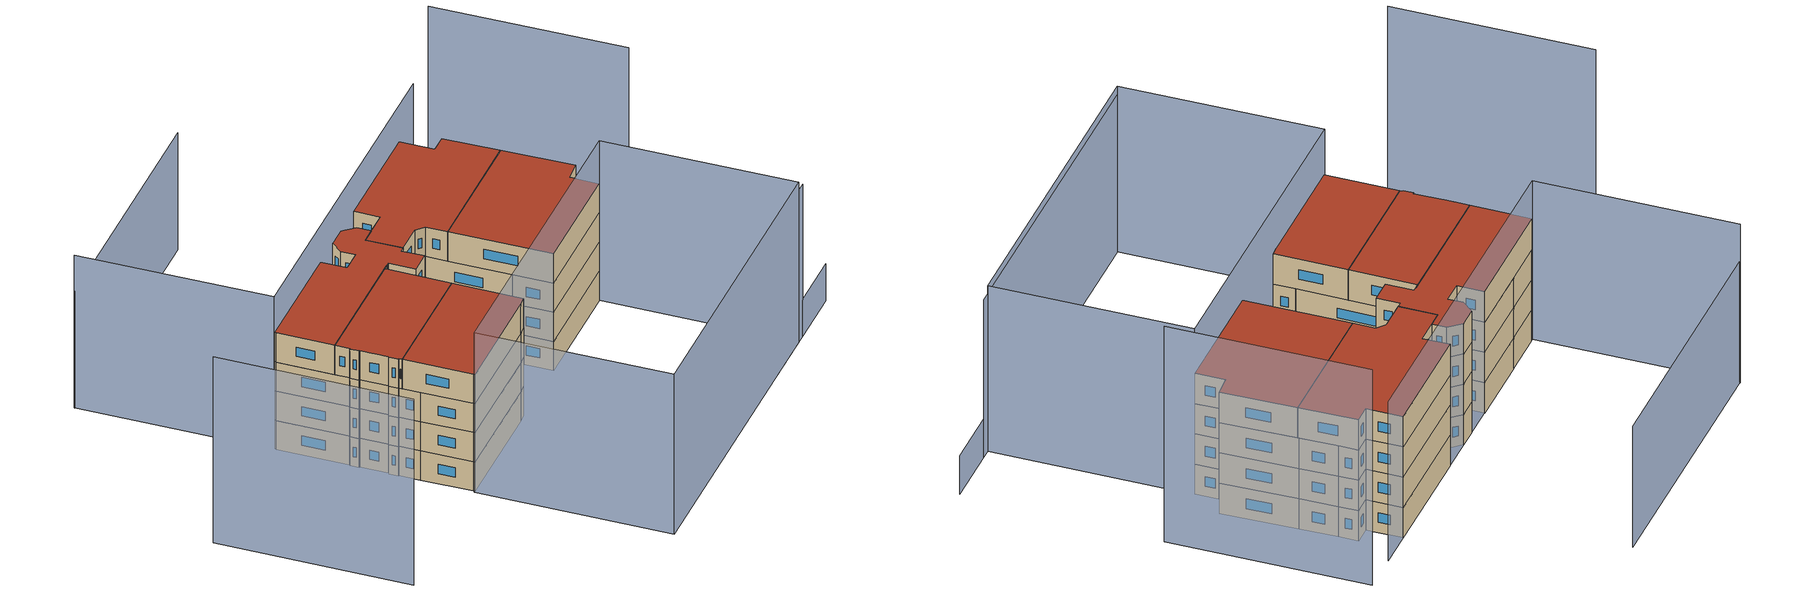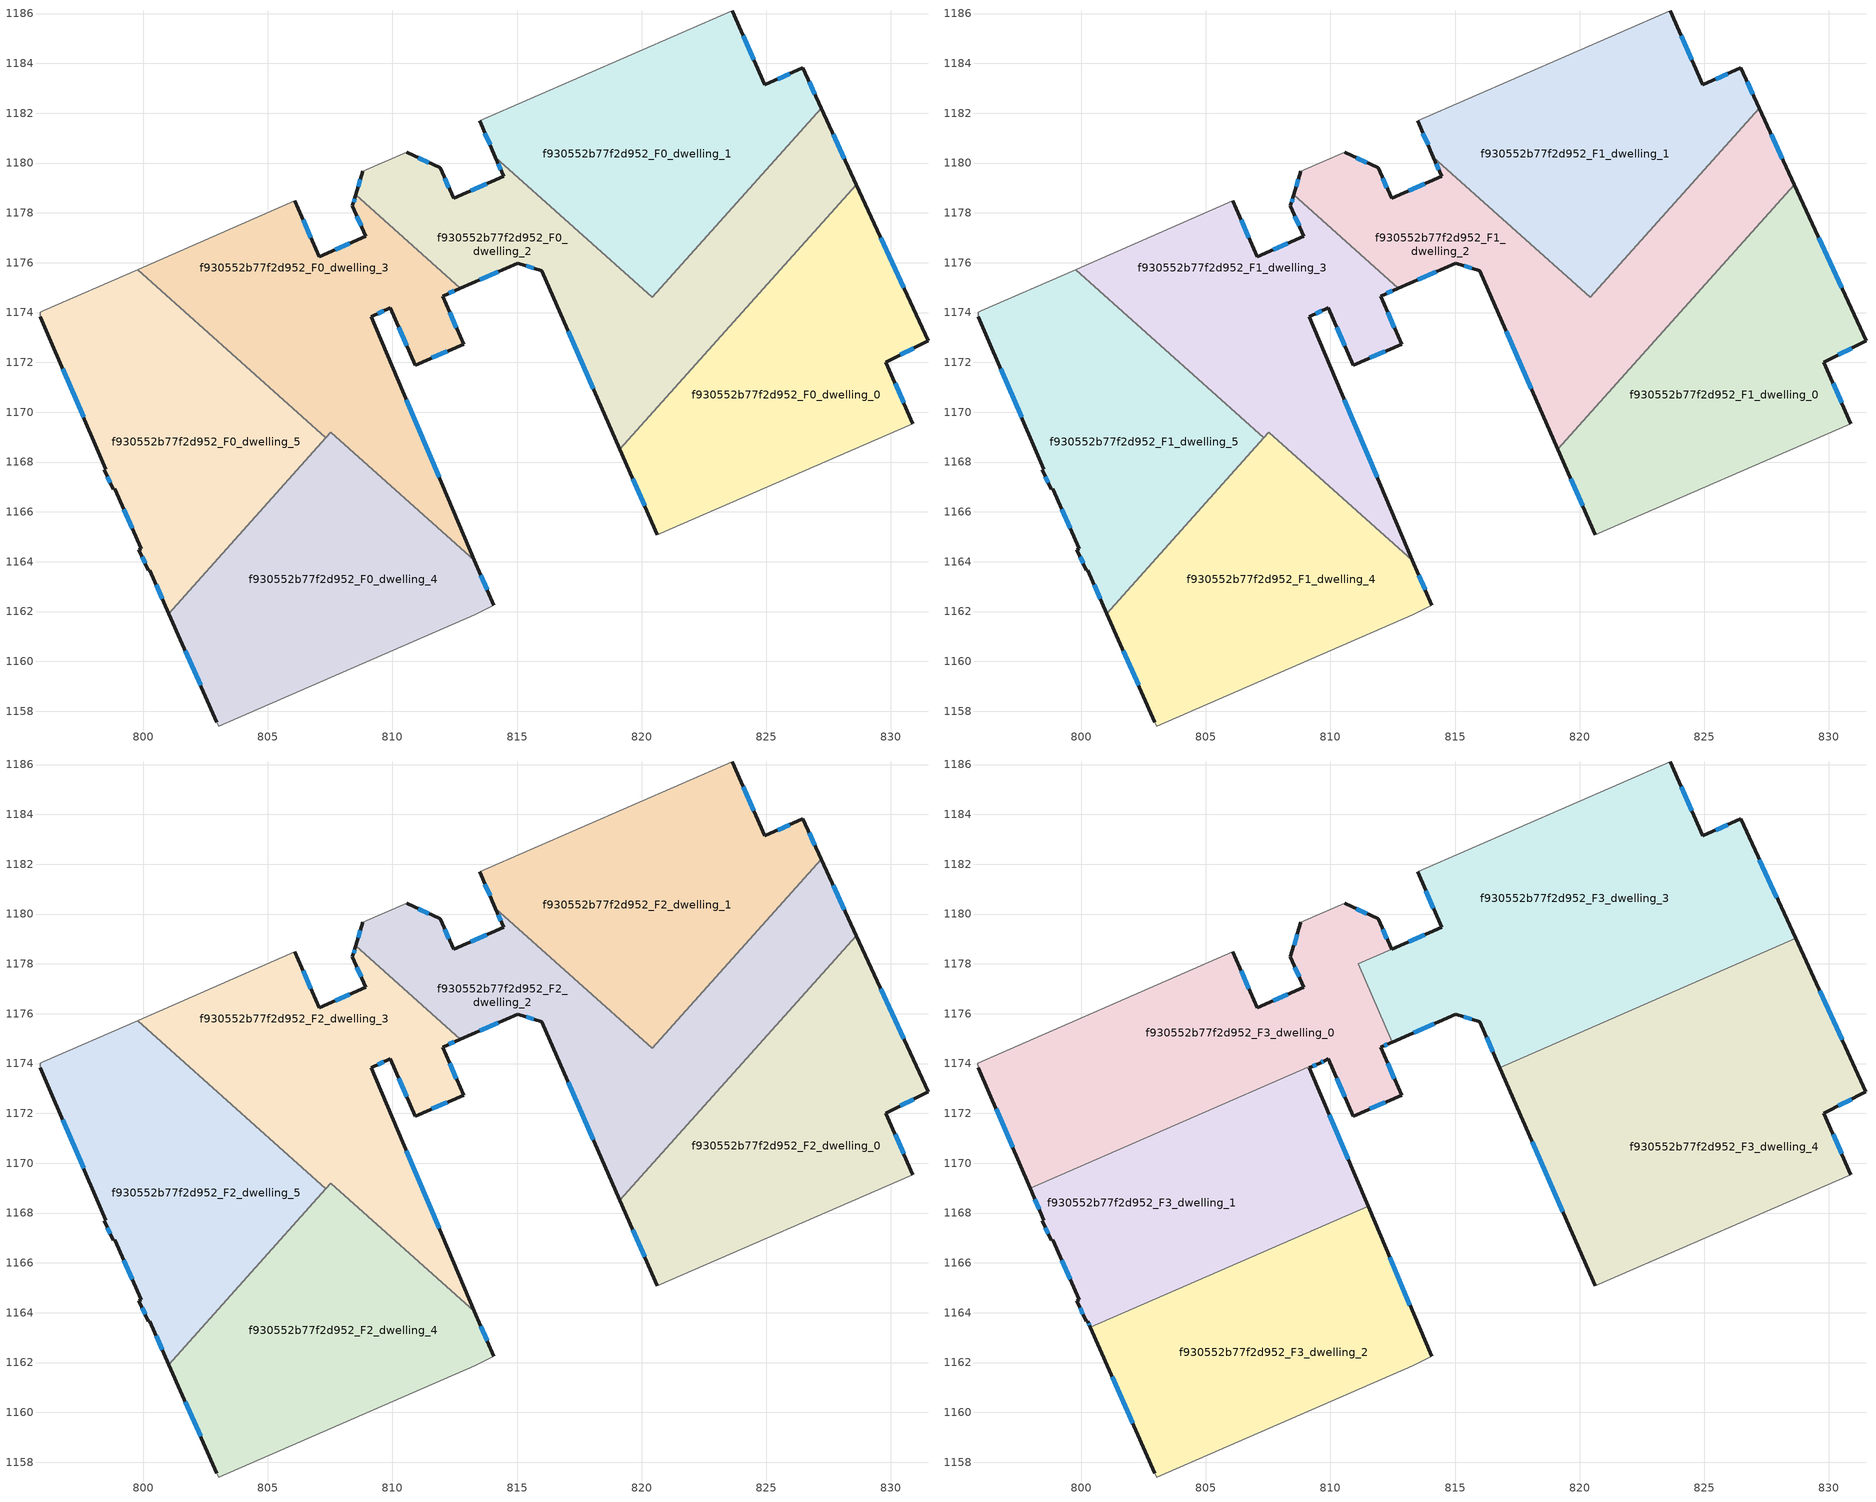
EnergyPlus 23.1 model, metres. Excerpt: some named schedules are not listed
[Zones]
f930552b77f2d952_F0_dwelling_0
 floor ground (EU_floor_Construction): 828.62,1179.14 831.49,1172.87 829.81,1172 830.89,1169.54 820.63,1165.07 819.13,1168.5 z0
 wall outside (EU_wall_Construction): 830.89,1169.54 829.81,1172 831.49,1172.87 828.62,1179.14 / 819.13,1168.5 820.63,1165.07 z0:3
 wall adiabatic (EU_wall_Construction): 820.63,1165.07 830.89,1169.54 z0:3
 wall to f930552b77f2d952_F0_dwelling_2 (EU_wall_Construction): 828.62,1179.14 819.13,1168.5 z0:3
 window (EU_Window_Construction): 830.52,1170.38 830.17,1171.17 / 819.64,1167.34 820.12,1166.24 / 830.51,1175 829.59,1177 / 830.38,1172.3 830.92,1172.58 z1.02:1.98
f930552b77f2d952_F0_dwelling_1
 floor ground (EU_floor_Construction): 826.47,1183.82 827.21,1182.2 820.44,1174.61 814.13,1180.23 813.5,1181.7 823.64,1186.11 824.94,1183.14 z0
 wall outside (EU_wall_Construction): 813.5,1181.7 814.13,1180.23 / 827.21,1182.2 826.47,1183.82 824.94,1183.14 823.64,1186.11 z0:3
 wall to f930552b77f2d952_F0_dwelling_2 (EU_wall_Construction): 814.13,1180.23 820.44,1174.61 827.21,1182.2 z0:3
 wall adiabatic (EU_wall_Construction): 823.64,1186.11 813.5,1181.7 z0:3
 window (EU_Window_Construction): 813.71,1181.2 813.92,1180.73 / 824.5,1184.15 824.08,1185.1 / 825.95,1183.59 825.46,1183.37 / 826.96,1182.75 826.72,1183.27 z1.02:1.98
f930552b77f2d952_F0_dwelling_2
 floor ground (EU_floor_Construction): 827.21,1182.2 828.62,1179.14 819.13,1168.5 815.99,1175.68 815.04,1175.97 812.73,1174.97 808.53,1178.72 808.81,1179.67 810.57,1180.43 811.92,1179.81 812.45,1178.59 814.46,1179.46 814.13,1180.23 820.44,1174.61 z0
 wall outside (EU_wall_Construction): 814.13,1180.23 814.46,1179.46 812.45,1178.59 811.92,1179.81 810.57,1180.43 / 828.62,1179.14 827.21,1182.2 / 812.73,1174.97 815.04,1175.97 815.99,1175.68 819.13,1168.5 / 808.81,1179.67 808.53,1178.72 z0:3
 wall to f930552b77f2d952_F0_dwelling_3 (EU_wall_Construction): 808.53,1178.72 812.73,1174.97 z0:3
 wall adiabatic (EU_wall_Construction): 810.57,1180.43 808.81,1179.67 z0:3
 window (EU_Window_Construction): 814.25,1179.97 814.35,1179.72 / 828.14,1180.18 827.69,1181.16 / 817.06,1173.24 818.06,1170.95 / 815.36,1175.88 815.67,1175.78 / 813.51,1175.31 814.25,1175.63 / 808.72,1179.34 808.62,1179.04 / 811.46,1180.02 811.03,1180.22 / 812.27,1179.01 812.1,1179.4 / 813.78,1179.17 813.14,1178.89 z1.02:1.98
f930552b77f2d952_F0_dwelling_3
 floor ground (EU_floor_Construction): 812.73,1174.97 812.02,1174.66 812.85,1172.74 810.92,1171.89 809.92,1174.18 809.16,1173.83 813.29,1164.07 807.53,1169.2 807.33,1168.98 799.77,1175.72 799.82,1175.75 806.08,1178.48 807.06,1176.25 808.93,1177.06 808.4,1178.28 808.53,1178.72 z0
 wall outside (EU_wall_Construction): 808.53,1178.72 808.4,1178.28 808.93,1177.06 807.06,1176.25 806.08,1178.48 / 813.29,1164.07 809.16,1173.83 809.92,1174.18 810.92,1171.89 812.85,1172.74 812.02,1174.66 812.73,1174.97 z0:3
 wall adiabatic (EU_wall_Construction): 806.08,1178.48 799.82,1175.75 799.77,1175.72 z0:3
 wall to f930552b77f2d952_F0_dwelling_4 (EU_wall_Construction): 807.33,1168.98 807.53,1169.2 813.29,1164.07 z0:3
 wall to f930552b77f2d952_F0_dwelling_5 (EU_wall_Construction): 799.77,1175.72 807.33,1168.98 z0:3
 window (EU_Window_Construction): 806.73,1177.01 806.42,1177.72 / 808.29,1176.78 807.7,1176.52 / 808.58,1177.86 808.75,1177.47 / 808.48,1178.57 808.44,1178.43 / 812.26,1174.77 812.49,1174.86 / 812.57,1173.39 812.3,1174.01 / 811.58,1172.18 812.19,1172.45 / 810.26,1173.4 810.58,1172.67 / 809.41,1173.95 809.66,1174.06 / 811.88,1167.39 810.56,1170.5 z1.02:1.98
f930552b77f2d952_F0_dwelling_4
 floor ground (EU_floor_Construction): 813.29,1164.07 814.06,1162.25 813.31,1161.88 803.03,1157.39 802.96,1157.57 801.03,1161.92 807.53,1169.2 z0
 wall outside (EU_wall_Construction): 801.03,1161.92 802.96,1157.57 / 814.06,1162.25 813.29,1164.07 z0:3
 wall adiabatic (EU_wall_Construction): 802.96,1157.57 803.03,1157.39 813.31,1161.88 814.06,1162.25 z0:3
 wall to f930552b77f2d952_F0_dwelling_5 (EU_wall_Construction): 807.33,1168.98 801.03,1161.92 z0:3
 window (EU_Window_Construction): 801.69,1160.44 802.3,1159.05 / 813.8,1162.87 813.55,1163.45 z1.02:1.98
f930552b77f2d952_F0_dwelling_5
 floor ground (EU_floor_Construction): 807.33,1168.98 801.03,1161.92 800.26,1163.66 800.2,1163.65 799.82,1164.47 799.91,1164.52 798.85,1166.93 798.8,1166.9 798.44,1167.68 798.5,1167.71 795.87,1173.83 795.86,1174.01 795.99,1174.07 799.77,1175.72 z0
 wall outside (EU_wall_Construction): 795.87,1173.83 798.5,1167.71 798.44,1167.68 798.8,1166.9 798.85,1166.93 799.91,1164.52 799.82,1164.47 800.2,1163.65 800.26,1163.66 801.03,1161.92 z0:3
 wall adiabatic (EU_wall_Construction): 799.77,1175.72 795.99,1174.07 795.86,1174.01 795.87,1173.83 z0:3
 window (EU_Window_Construction): 798.56,1167.42 798.67,1167.17 / 796.77,1171.75 797.61,1169.8 / 800.52,1163.07 800.77,1162.51 / 799.95,1164.19 800.07,1163.93 / 799.21,1166.11 799.55,1165.34 z1.02:1.98
f930552b77f2d952_F1_dwelling_0
 floor to f930552b77f2d952_F0_dwelling_0 (EU_floor_Construction): 828.62,1179.14 831.49,1172.87 829.81,1172 830.89,1169.54 820.63,1165.07 819.13,1168.5 z3
 wall outside (EU_wall_Construction): 830.89,1169.54 829.81,1172 831.49,1172.87 828.62,1179.14 / 819.13,1168.5 820.63,1165.07 z3:6
 wall adiabatic (EU_wall_Construction): 820.63,1165.07 830.89,1169.54 z3:6
 wall to f930552b77f2d952_F1_dwelling_2 (EU_wall_Construction): 828.62,1179.14 819.13,1168.5 z3:6
 window (EU_Window_Construction): 830.52,1170.38 830.17,1171.17 / 819.64,1167.34 820.12,1166.24 / 830.51,1175 829.59,1177 / 830.38,1172.3 830.92,1172.58 z4.02:4.98
f930552b77f2d952_F1_dwelling_1
 floor to f930552b77f2d952_F0_dwelling_1 (EU_floor_Construction): 826.47,1183.82 827.21,1182.2 820.44,1174.61 814.13,1180.23 813.5,1181.7 823.64,1186.11 824.94,1183.14 z3
 wall outside (EU_wall_Construction): 813.5,1181.7 814.13,1180.23 / 827.21,1182.2 826.47,1183.82 824.94,1183.14 823.64,1186.11 z3:6
 wall to f930552b77f2d952_F1_dwelling_2 (EU_wall_Construction): 814.13,1180.23 820.44,1174.61 827.21,1182.2 z3:6
 wall adiabatic (EU_wall_Construction): 823.64,1186.11 813.5,1181.7 z3:6
 window (EU_Window_Construction): 813.71,1181.2 813.92,1180.73 / 824.5,1184.15 824.08,1185.1 / 825.95,1183.59 825.46,1183.37 / 826.96,1182.75 826.72,1183.27 z4.02:4.98
f930552b77f2d952_F1_dwelling_2
 floor to f930552b77f2d952_F0_dwelling_2 (EU_floor_Construction): 827.21,1182.2 828.62,1179.14 819.13,1168.5 815.99,1175.68 815.04,1175.97 812.73,1174.97 808.53,1178.72 808.81,1179.67 810.57,1180.43 811.92,1179.81 812.45,1178.59 814.46,1179.46 814.13,1180.23 820.44,1174.61 z3
 wall outside (EU_wall_Construction): 814.13,1180.23 814.46,1179.46 812.45,1178.59 811.92,1179.81 810.57,1180.43 / 828.62,1179.14 827.21,1182.2 / 812.73,1174.97 815.04,1175.97 815.99,1175.68 819.13,1168.5 / 808.81,1179.67 808.53,1178.72 z3:6
 wall to f930552b77f2d952_F1_dwelling_3 (EU_wall_Construction): 808.53,1178.72 812.73,1174.97 z3:6
 wall adiabatic (EU_wall_Construction): 810.57,1180.43 808.81,1179.67 z3:6
 window (EU_Window_Construction): 814.25,1179.97 814.35,1179.72 / 828.14,1180.18 827.69,1181.16 / 817.06,1173.24 818.06,1170.95 / 815.36,1175.88 815.67,1175.78 / 813.51,1175.31 814.25,1175.63 / 808.72,1179.34 808.62,1179.04 / 811.46,1180.02 811.03,1180.22 / 812.27,1179.01 812.1,1179.4 / 813.78,1179.17 813.14,1178.89 z4.02:4.98
f930552b77f2d952_F1_dwelling_3
 floor to f930552b77f2d952_F0_dwelling_3 (EU_floor_Construction): 812.73,1174.97 812.02,1174.66 812.85,1172.74 810.92,1171.89 809.92,1174.18 809.16,1173.83 813.29,1164.07 807.53,1169.2 807.33,1168.98 799.77,1175.72 799.82,1175.75 806.08,1178.48 807.06,1176.25 808.93,1177.06 808.4,1178.28 808.53,1178.72 z3
 wall outside (EU_wall_Construction): 808.53,1178.72 808.4,1178.28 808.93,1177.06 807.06,1176.25 806.08,1178.48 / 813.29,1164.07 809.16,1173.83 809.92,1174.18 810.92,1171.89 812.85,1172.74 812.02,1174.66 812.73,1174.97 z3:6
 wall adiabatic (EU_wall_Construction): 806.08,1178.48 799.82,1175.75 799.77,1175.72 z3:6
 wall to f930552b77f2d952_F1_dwelling_4 (EU_wall_Construction): 807.33,1168.98 807.53,1169.2 813.29,1164.07 z3:6
 wall to f930552b77f2d952_F1_dwelling_5 (EU_wall_Construction): 799.77,1175.72 807.33,1168.98 z3:6
 window (EU_Window_Construction): 806.73,1177.01 806.42,1177.72 / 808.29,1176.78 807.7,1176.52 / 808.58,1177.86 808.75,1177.47 / 808.48,1178.57 808.44,1178.43 / 812.26,1174.77 812.49,1174.86 / 812.57,1173.39 812.3,1174.01 / 811.58,1172.18 812.19,1172.45 / 810.26,1173.4 810.58,1172.67 / 809.41,1173.95 809.66,1174.06 / 811.88,1167.39 810.56,1170.5 z4.02:4.98
f930552b77f2d952_F1_dwelling_4
 floor to f930552b77f2d952_F0_dwelling_4 (EU_floor_Construction): 813.29,1164.07 814.06,1162.25 813.31,1161.88 803.03,1157.39 802.96,1157.57 801.03,1161.92 807.53,1169.2 z3
 wall outside (EU_wall_Construction): 801.03,1161.92 802.96,1157.57 / 814.06,1162.25 813.29,1164.07 z3:6
 wall adiabatic (EU_wall_Construction): 802.96,1157.57 803.03,1157.39 813.31,1161.88 814.06,1162.25 z3:6
 wall to f930552b77f2d952_F1_dwelling_5 (EU_wall_Construction): 807.33,1168.98 801.03,1161.92 z3:6
 window (EU_Window_Construction): 801.69,1160.44 802.3,1159.05 / 813.8,1162.87 813.55,1163.45 z4.02:4.98
f930552b77f2d952_F1_dwelling_5
 floor to f930552b77f2d952_F0_dwelling_5 (EU_floor_Construction): 807.33,1168.98 801.03,1161.92 800.26,1163.66 800.2,1163.65 799.82,1164.47 799.91,1164.52 798.85,1166.93 798.8,1166.9 798.44,1167.68 798.5,1167.71 795.87,1173.83 795.86,1174.01 795.99,1174.07 799.77,1175.72 z3
 wall outside (EU_wall_Construction): 795.87,1173.83 798.5,1167.71 798.44,1167.68 798.8,1166.9 798.85,1166.93 799.91,1164.52 799.82,1164.47 800.2,1163.65 800.26,1163.66 801.03,1161.92 z3:6
 wall adiabatic (EU_wall_Construction): 799.77,1175.72 795.99,1174.07 795.86,1174.01 795.87,1173.83 z3:6
 window (EU_Window_Construction): 798.56,1167.42 798.67,1167.17 / 796.77,1171.75 797.61,1169.8 / 800.52,1163.07 800.77,1162.51 / 799.95,1164.19 800.07,1163.93 / 799.21,1166.11 799.55,1165.34 z4.02:4.98
f930552b77f2d952_F2_dwelling_0
 floor to f930552b77f2d952_F1_dwelling_0 (EU_floor_Construction): 828.62,1179.14 831.49,1172.87 829.81,1172 830.89,1169.54 820.63,1165.07 819.13,1168.5 z6
 wall outside (EU_wall_Construction): 830.89,1169.54 829.81,1172 831.49,1172.87 828.62,1179.14 / 819.13,1168.5 820.63,1165.07 z6:9
 wall adiabatic (EU_wall_Construction): 820.63,1165.07 830.89,1169.54 z6:9
 wall to f930552b77f2d952_F2_dwelling_2 (EU_wall_Construction): 828.62,1179.14 819.13,1168.5 z6:9
 window (EU_Window_Construction): 830.52,1170.38 830.17,1171.17 / 819.64,1167.34 820.12,1166.24 / 830.51,1175 829.59,1177 / 830.38,1172.3 830.92,1172.58 z7.02:7.98
f930552b77f2d952_F2_dwelling_1
 floor to f930552b77f2d952_F1_dwelling_1 (EU_floor_Construction): 826.47,1183.82 827.21,1182.2 820.44,1174.61 814.13,1180.23 813.5,1181.7 823.64,1186.11 824.94,1183.14 z6
 wall outside (EU_wall_Construction): 813.5,1181.7 814.13,1180.23 / 827.21,1182.2 826.47,1183.82 824.94,1183.14 823.64,1186.11 z6:9
 wall to f930552b77f2d952_F2_dwelling_2 (EU_wall_Construction): 814.13,1180.23 820.44,1174.61 827.21,1182.2 z6:9
 wall adiabatic (EU_wall_Construction): 823.64,1186.11 813.5,1181.7 z6:9
 window (EU_Window_Construction): 813.71,1181.2 813.92,1180.73 / 824.5,1184.15 824.08,1185.1 / 825.95,1183.59 825.46,1183.37 / 826.96,1182.75 826.72,1183.27 z7.02:7.98
f930552b77f2d952_F2_dwelling_2
 floor to f930552b77f2d952_F1_dwelling_2 (EU_floor_Construction): 827.21,1182.2 828.62,1179.14 819.13,1168.5 815.99,1175.68 815.04,1175.97 812.73,1174.97 808.53,1178.72 808.81,1179.67 810.57,1180.43 811.92,1179.81 812.45,1178.59 814.46,1179.46 814.13,1180.23 820.44,1174.61 z6
 wall outside (EU_wall_Construction): 814.13,1180.23 814.46,1179.46 812.45,1178.59 811.92,1179.81 810.57,1180.43 / 828.62,1179.14 827.21,1182.2 / 812.73,1174.97 815.04,1175.97 815.99,1175.68 819.13,1168.5 / 808.81,1179.67 808.53,1178.72 z6:9
 wall to f930552b77f2d952_F2_dwelling_3 (EU_wall_Construction): 808.53,1178.72 812.73,1174.97 z6:9
 wall adiabatic (EU_wall_Construction): 810.57,1180.43 808.81,1179.67 z6:9
 window (EU_Window_Construction): 814.25,1179.97 814.35,1179.72 / 828.14,1180.18 827.69,1181.16 / 817.06,1173.24 818.06,1170.95 / 815.36,1175.88 815.67,1175.78 / 813.51,1175.31 814.25,1175.63 / 808.72,1179.34 808.62,1179.04 / 811.46,1180.02 811.03,1180.22 / 812.27,1179.01 812.1,1179.4 / 813.78,1179.17 813.14,1178.89 z7.02:7.98
f930552b77f2d952_F2_dwelling_3
 floor to f930552b77f2d952_F1_dwelling_3 (EU_floor_Construction): 812.73,1174.97 812.02,1174.66 812.85,1172.74 810.92,1171.89 809.92,1174.18 809.16,1173.83 813.29,1164.07 807.53,1169.2 807.33,1168.98 799.77,1175.72 799.82,1175.75 806.08,1178.48 807.06,1176.25 808.93,1177.06 808.4,1178.28 808.53,1178.72 z6
 wall outside (EU_wall_Construction): 808.53,1178.72 808.4,1178.28 808.93,1177.06 807.06,1176.25 806.08,1178.48 / 813.29,1164.07 809.16,1173.83 809.92,1174.18 810.92,1171.89 812.85,1172.74 812.02,1174.66 812.73,1174.97 z6:9
 wall adiabatic (EU_wall_Construction): 806.08,1178.48 799.82,1175.75 799.77,1175.72 z6:9
 wall to f930552b77f2d952_F2_dwelling_4 (EU_wall_Construction): 807.33,1168.98 807.53,1169.2 813.29,1164.07 z6:9
 wall to f930552b77f2d952_F2_dwelling_5 (EU_wall_Construction): 799.77,1175.72 807.33,1168.98 z6:9
 window (EU_Window_Construction): 806.73,1177.01 806.42,1177.72 / 808.29,1176.78 807.7,1176.52 / 808.58,1177.86 808.75,1177.47 / 808.48,1178.57 808.44,1178.43 / 812.26,1174.77 812.49,1174.86 / 812.57,1173.39 812.3,1174.01 / 811.58,1172.18 812.19,1172.45 / 810.26,1173.4 810.58,1172.67 / 809.41,1173.95 809.66,1174.06 / 811.88,1167.39 810.56,1170.5 z7.02:7.98
 ceiling adiabatic (EU_roof_Construction): 813.29,1164.07 809.16,1173.83 809.92,1174.18 809.78,1174.12 809.15,1173.83 811.51,1168.27 809.54,1167.41 z9
f930552b77f2d952_F2_dwelling_4
 floor to f930552b77f2d952_F1_dwelling_4 (EU_floor_Construction): 813.29,1164.07 814.06,1162.25 813.31,1161.88 803.03,1157.39 802.96,1157.57 801.03,1161.92 807.53,1169.2 z6
 wall outside (EU_wall_Construction): 801.03,1161.92 802.96,1157.57 / 814.06,1162.25 813.29,1164.07 z6:9
 wall adiabatic (EU_wall_Construction): 802.96,1157.57 803.03,1157.39 813.31,1161.88 814.06,1162.25 z6:9
 wall to f930552b77f2d952_F2_dwelling_5 (EU_wall_Construction): 807.33,1168.98 801.03,1161.92 z6:9
 window (EU_Window_Construction): 801.69,1160.44 802.3,1159.05 / 813.8,1162.87 813.55,1163.45 z7.02:7.98
f930552b77f2d952_F2_dwelling_5
 floor to f930552b77f2d952_F1_dwelling_5 (EU_floor_Construction): 807.33,1168.98 801.03,1161.92 800.26,1163.66 800.2,1163.65 799.82,1164.47 799.91,1164.52 798.85,1166.93 798.8,1166.9 798.44,1167.68 798.5,1167.71 795.87,1173.83 795.86,1174.01 795.99,1174.07 799.77,1175.72 z6
 wall outside (EU_wall_Construction): 795.87,1173.83 798.5,1167.71 798.44,1167.68 798.8,1166.9 798.85,1166.93 799.91,1164.52 799.82,1164.47 800.2,1163.65 800.26,1163.66 801.03,1161.92 z6:9
 wall adiabatic (EU_wall_Construction): 799.77,1175.72 795.99,1174.07 795.86,1174.01 795.87,1173.83 z6:9
 window (EU_Window_Construction): 798.56,1167.42 798.67,1167.17 / 796.77,1171.75 797.61,1169.8 / 800.52,1163.07 800.77,1162.51 / 799.95,1164.19 800.07,1163.93 / 799.21,1166.11 799.55,1165.34 z7.02:7.98
f930552b77f2d952_F3_dwelling_0
 floor to f930552b77f2d952_F2_dwelling_3 (EU_floor_Construction): 812.24,1175.41 812.48,1174.86 812.43,1174.84 812.01,1174.66 812.85,1172.74 810.92,1171.89 809.92,1174.18 809.78,1174.12 809.56,1174.02 809.55,1174.05 804.24,1171.73 799.77,1175.72 799.82,1175.75 806.08,1178.48 807.06,1176.25 808.93,1177.06 808.4,1178.28 808.53,1178.72 z9
 floor to f930552b77f2d952_F2_dwelling_5 (EU_floor_Construction): 804.24,1171.73 797.95,1168.99 795.87,1173.83 795.86,1174.01 795.99,1174.07 799.77,1175.72 z9
 floor to f930552b77f2d952_F2_dwelling_2 (EU_floor_Construction): 811.92,1179.81 812.45,1178.59 811.11,1178.01 812.24,1175.41 808.53,1178.72 808.81,1179.67 810.57,1180.43 z9
 wall outside (EU_wall_Construction): 795.87,1173.83 797.95,1168.99 / 808.81,1179.67 808.4,1178.28 808.93,1177.06 807.06,1176.25 806.08,1178.48 / 812.45,1178.59 811.92,1179.81 810.57,1180.43 / 809.56,1174.02 809.78,1174.12 809.92,1174.18 810.92,1171.89 812.85,1172.74 812.01,1174.66 812.43,1174.84 812.48,1174.86 z9:12
 wall adiabatic (EU_wall_Construction): 806.08,1178.48 795.85,1174.01 795.87,1173.83 / 810.57,1180.43 808.81,1179.67 z9:12
 wall to f930552b77f2d952_F3_dwelling_3 (EU_wall_Construction): 811.11,1178.01 812.45,1178.59 / 812.48,1174.86 811.11,1178 z9:12
 wall to f930552b77f2d952_F3_dwelling_1 (EU_wall_Construction): 797.95,1168.99 809.55,1174.05 809.56,1174.02 z9:12
 window (EU_Window_Construction): 796.58,1172.19 797.24,1170.64 / 806.73,1177.01 806.42,1177.72 / 808.29,1176.78 807.7,1176.52 / 808.58,1177.86 808.75,1177.47 / 808.67,1179.2 808.54,1178.75 / 811.46,1180.02 811.03,1180.22 / 812.27,1179.01 812.1,1179.39 / 812.15,1174.72 812.29,1174.78 / 812.57,1173.39 812.3,1174.01 / 811.58,1172.18 812.19,1172.45 / 810.26,1173.4 810.58,1172.67 / 809.64,1174.05 809.71,1174.08 z10.02:10.98
 roof outside (EU_roof_Construction): 810.92,1171.89 812.85,1172.74 812.01,1174.66 812.43,1174.84 812.48,1174.86 811.11,1178.01 812.45,1178.59 811.92,1179.81 810.57,1180.43 808.81,1179.67 808.4,1178.28 808.93,1177.06 807.06,1176.25 806.08,1178.48 795.85,1174.01 795.87,1173.83 797.95,1168.99 809.55,1174.05 809.56,1174.02 809.78,1174.12 809.92,1174.18 z12
f930552b77f2d952_F3_dwelling_1
 floor to f930552b77f2d952_F2_dwelling_5 (EU_floor_Construction): 807.33,1168.98 803.64,1164.84 800.37,1163.41 800.25,1163.66 800.2,1163.65 799.82,1164.47 799.91,1164.52 798.85,1166.93 798.79,1166.9 798.44,1167.68 798.5,1167.71 797.95,1168.99 804.24,1171.73 z9
 floor to f930552b77f2d952_F2_dwelling_3 (EU_floor_Construction): 809.56,1174.02 809.15,1173.83 811.51,1168.27 809.54,1167.41 807.53,1169.2 807.33,1168.98 804.24,1171.73 809.55,1174.05 z9
 floor to f930552b77f2d952_F2_dwelling_4 (EU_floor_Construction): 809.54,1167.41 803.64,1164.84 807.53,1169.2 z9
 wall outside (EU_wall_Construction): 797.95,1168.99 798.5,1167.71 798.44,1167.68 798.79,1166.9 798.85,1166.93 799.91,1164.52 799.82,1164.47 800.2,1163.65 800.25,1163.66 800.36,1163.41 / 811.51,1168.27 809.15,1173.83 809.56,1174.02 z9:12
 wall to f930552b77f2d952_F3_dwelling_2 (EU_wall_Construction): 800.36,1163.41 811.51,1168.27 z9:12
 window (EU_Window_Construction): 799.95,1164.19 800.07,1163.93 / 799.21,1166.11 799.55,1165.34 / 798.56,1167.42 798.67,1167.17 / 798.14,1168.56 798.31,1168.15 / 809.29,1173.89 809.42,1173.95 / 810.71,1170.16 809.95,1171.94 / 800.29,1163.58 800.33,1163.5 z10.02:10.98
 roof outside (EU_roof_Construction): 811.51,1168.27 809.15,1173.83 809.56,1174.02 809.55,1174.05 797.95,1168.99 798.5,1167.71 798.44,1167.68 798.79,1166.9 798.85,1166.93 799.91,1164.52 799.82,1164.47 800.2,1163.65 800.25,1163.66 800.36,1163.41 z12
f930552b77f2d952_F3_dwelling_2
 floor to f930552b77f2d952_F2_dwelling_4 (EU_floor_Construction): 813.29,1164.07 814.06,1162.25 813.31,1161.88 803.03,1157.39 802.96,1157.57 801.03,1161.92 803.64,1164.84 809.54,1167.41 z9
 floor to f930552b77f2d952_F2_dwelling_5 (EU_floor_Construction): 803.64,1164.84 801.03,1161.92 800.37,1163.41 z9
 floor adiabatic (EU_floor_Construction): 811.51,1168.27 813.29,1164.07 809.54,1167.41 z9
 wall outside (EU_wall_Construction): 814.06,1162.25 811.51,1168.27 / 800.36,1163.41 802.96,1157.57 z9:12
 wall adiabatic (EU_wall_Construction): 802.96,1157.57 803.03,1157.39 813.31,1161.88 814.06,1162.25 z9:12
 window (EU_Window_Construction): 813.19,1164.3 812.38,1166.23 / 801.25,1161.42 802.07,1159.56 z10.02:10.98
 roof outside (EU_roof_Construction): 813.31,1161.88 814.06,1162.25 811.51,1168.27 800.36,1163.41 802.96,1157.57 803.03,1157.39 z12
f930552b77f2d952_F3_dwelling_3
 floor to f930552b77f2d952_F2_dwelling_1 (EU_floor_Construction): 826.47,1183.82 827.21,1182.2 821.63,1175.95 819.82,1175.16 814.13,1180.23 813.5,1181.7 823.64,1186.11 824.94,1183.14 z9
 floor to f930552b77f2d952_F2_dwelling_0 (EU_floor_Construction): 828.61,1179.14 828.67,1179.02 828.41,1178.9 z9
 floor to f930552b77f2d952_F2_dwelling_3 (EU_floor_Construction): 812.73,1174.97 812.48,1174.86 812.24,1175.41 z9
 floor to f930552b77f2d952_F2_dwelling_2 (EU_floor_Construction): 827.21,1182.2 828.61,1179.14 828.41,1178.9 821.63,1175.95 z9; 819.82,1175.16 816.8,1173.84 815.99,1175.68 815.03,1175.97 812.73,1174.97 812.24,1175.41 811.11,1178 814.46,1179.46 814.13,1180.23 z9
 wall outside (EU_wall_Construction): 813.49,1181.7 814.46,1179.46 812.45,1178.59 / 828.67,1179.02 826.47,1183.82 824.94,1183.14 823.64,1186.11 / 812.48,1174.86 815.03,1175.97 815.99,1175.68 816.8,1173.84 z9:12
 wall adiabatic (EU_wall_Construction): 823.64,1186.11 813.49,1181.7 z9:12
 wall to f930552b77f2d952_F3_dwelling_4 (EU_wall_Construction): 816.8,1173.84 828.67,1179.02 z9:12
 window (EU_Window_Construction): 813.78,1179.17 813.14,1178.89 / 813.82,1180.94 814.13,1180.22 / 824.5,1184.15 824.08,1185.1 / 825.95,1183.59 825.46,1183.37 / 827.92,1180.65 827.22,1182.18 / 816.26,1175.05 816.52,1174.47 / 815.36,1175.88 815.66,1175.78 / 813.35,1175.24 814.16,1175.6 z10.02:10.98
 roof outside (EU_roof_Construction): 828.67,1179.02 826.47,1183.82 824.94,1183.14 823.64,1186.11 813.49,1181.7 814.46,1179.46 811.11,1178.01 812.48,1174.86 815.03,1175.97 815.99,1175.68 816.8,1173.84 z12
f930552b77f2d952_F3_dwelling_4
 floor to f930552b77f2d952_F2_dwelling_0 (EU_floor_Construction): 828.67,1179.02 831.49,1172.87 829.81,1172 830.88,1169.54 820.63,1165.07 819.13,1168.5 828.41,1178.9 z9
 floor to f930552b77f2d952_F2_dwelling_2 (EU_floor_Construction): 828.41,1178.9 819.13,1168.5 816.8,1173.84 819.82,1175.16 820.44,1174.61 821.63,1175.95 z9
 floor to f930552b77f2d952_F2_dwelling_1 (EU_floor_Construction): 821.63,1175.95 820.44,1174.61 819.82,1175.16 z9
 wall outside (EU_wall_Construction): 816.8,1173.84 820.63,1165.07 / 830.88,1169.54 829.81,1172 831.49,1172.87 828.67,1179.02 z9:12
 wall adiabatic (EU_wall_Construction): 820.63,1165.07 830.88,1169.54 z9:12
 window (EU_Window_Construction): 818.1,1170.86 819.33,1168.06 / 830.53,1174.96 829.63,1176.93 / 830.38,1172.3 830.92,1172.58 / 830.52,1170.38 830.17,1171.17 z10.02:10.98
 roof outside (EU_roof_Construction): 830.88,1169.54 829.81,1172 831.49,1172.87 828.67,1179.02 816.8,1173.84 820.63,1165.07 z12
shading: 782.13,1168.05 789.33,1151.46 z0:19.1; 811.68,1200.57 788.53,1190.44 z0:12; 810.11,1140.86 838.95,1153.43 z0:15.6; 838.93,1153.42 844.13,1155.7 z0:3.8; 838.1,1153.05 810.07,1140.82 / 810.07,1140.82 802.87,1157.32 / 802.87,1157.32 830.89,1169.55 / 830.89,1169.55 838.1,1153.05 z0:16.4; 837.5,1172.43 830.27,1189 z0:21.3; 826.86,1187.5 795.74,1173.96 / 795.74,1173.96 788.54,1190.51 z0:15.7
[Building]
EU S2 Campaign: North Axis=0; Terrain=City; Solar Distribution=FullExterior
[Site:Location]
Vienna: Latitude=48; Longitude=16.5; Time Zone=1; Elevation=183
[SizingPeriod:WeatherFileDays]
AnnualSizingPeriod: Begin Month=1; Begin Day of Month=1; End Month=12; End Day of Month=31; Day of Week for Start Day=Monday; Use Weather File Daylight Saving Period=No; Use Weather File Rain and Snow Indicators=No
[MATERIAL]
EU_InternalMass_Material: Roughness=MediumRough; Thickness=0.1; Conductivity=1; Density=1800; Specific Heat=900; Thermal Absorptance=0.9; Solar Absorptance=0.7; Visible Absorptance=0.7
[MATERIAL:NOMASS] Roughness=MediumRough; Thermal Absorptance=0.9; Solar Absorptance=0.7; Visible Absorptance=0.7
Name | Thermal Resistance
EU_wall_NoMass | 0.942466
EU_roof_NoMass | 0.551687
EU_floor_NoMass | 0.66527
[WINDOWMATERIAL:SIMPLEGLAZINGSYSTEM]
EU_Window_SimpleGlazing: UFactor=2.03367; Solar Heat Gain Coefficient=0.65; Visible Transmittance=0.65
[CONSTRUCTION]
EU_wall_Construction: EU_wall_NoMass
EU_roof_Construction: EU_roof_NoMass
EU_floor_Construction: EU_floor_NoMass
EU_Window_Construction: EU_Window_SimpleGlazing
EU_InternalMass_Construction: EU_InternalMass_Material
[ZONE] Type=1; Multiplier=1; Ceiling Height=autocalculate; Floor Area=autocalculate; Part of Total Floor Area=Yes
Name | Volume
f930552b77f2d952_F0_dwelling_0; f930552b77f2d952_F1_dwelling_0; f930552b77f2d952_F2_dwelling_0 | 247.955
f930552b77f2d952_F3_dwelling_0 | 264.795
f930552b77f2d952_F0_dwelling_1; f930552b77f2d952_F1_dwelling_1; f930552b77f2d952_F2_dwelling_1 | 238.992
f930552b77f2d952_F3_dwelling_1 | 222.322
f930552b77f2d952_F0_dwelling_2; f930552b77f2d952_F1_dwelling_2; f930552b77f2d952_F2_dwelling_2 | 247.975
f930552b77f2d952_F3_dwelling_2 | 239.005
f930552b77f2d952_F0_dwelling_3; f930552b77f2d952_F1_dwelling_3; f930552b77f2d952_F2_dwelling_3 | 230.21
f930552b77f2d952_F3_dwelling_3 | 349.431
f930552b77f2d952_F0_dwelling_4; f930552b77f2d952_F1_dwelling_4; f930552b77f2d952_F2_dwelling_4 | 239.05
f930552b77f2d952_F3_dwelling_4 | 358.526
f930552b77f2d952_F0_dwelling_5; f930552b77f2d952_F1_dwelling_5; f930552b77f2d952_F2_dwelling_5 | 229.952
[INTERNALMASS] Construction=EU_InternalMass_Construction
Name | Zone or ZoneList | Surface Area
f930552b77f2d952_F0_dwelling_0_EU_InternalMass | f930552b77f2d952_F0_dwelling_0 | 82.6551
f930552b77f2d952_F0_dwelling_1_EU_InternalMass | f930552b77f2d952_F0_dwelling_1 | 79.6654
f930552b77f2d952_F0_dwelling_2_EU_InternalMass | f930552b77f2d952_F0_dwelling_2 | 82.6576
f930552b77f2d952_F0_dwelling_3_EU_InternalMass | f930552b77f2d952_F0_dwelling_3 | 76.7335
f930552b77f2d952_F0_dwelling_4_EU_InternalMass | f930552b77f2d952_F0_dwelling_4 | 79.6838
f930552b77f2d952_F0_dwelling_5_EU_InternalMass | f930552b77f2d952_F0_dwelling_5 | 76.654
f930552b77f2d952_F1_dwelling_0_EU_InternalMass | f930552b77f2d952_F1_dwelling_0 | 82.6551
f930552b77f2d952_F1_dwelling_1_EU_InternalMass | f930552b77f2d952_F1_dwelling_1 | 79.6654
f930552b77f2d952_F1_dwelling_2_EU_InternalMass | f930552b77f2d952_F1_dwelling_2 | 82.6576
f930552b77f2d952_F1_dwelling_3_EU_InternalMass | f930552b77f2d952_F1_dwelling_3 | 76.7335
f930552b77f2d952_F1_dwelling_4_EU_InternalMass | f930552b77f2d952_F1_dwelling_4 | 79.6838
f930552b77f2d952_F1_dwelling_5_EU_InternalMass | f930552b77f2d952_F1_dwelling_5 | 76.654
f930552b77f2d952_F2_dwelling_0_EU_InternalMass | f930552b77f2d952_F2_dwelling_0 | 82.6551
f930552b77f2d952_F2_dwelling_1_EU_InternalMass | f930552b77f2d952_F2_dwelling_1 | 79.6654
f930552b77f2d952_F2_dwelling_2_EU_InternalMass | f930552b77f2d952_F2_dwelling_2 | 82.6576
f930552b77f2d952_F2_dwelling_3_EU_InternalMass | f930552b77f2d952_F2_dwelling_3 | 76.7335
f930552b77f2d952_F2_dwelling_4_EU_InternalMass | f930552b77f2d952_F2_dwelling_4 | 79.6838
f930552b77f2d952_F2_dwelling_5_EU_InternalMass | f930552b77f2d952_F2_dwelling_5 | 76.654
f930552b77f2d952_F3_dwelling_0_EU_InternalMass | f930552b77f2d952_F3_dwelling_0 | 88.2675
f930552b77f2d952_F3_dwelling_1_EU_InternalMass | f930552b77f2d952_F3_dwelling_1 | 74.1102
f930552b77f2d952_F3_dwelling_2_EU_InternalMass | f930552b77f2d952_F3_dwelling_2 | 79.6685
f930552b77f2d952_F3_dwelling_3_EU_InternalMass | f930552b77f2d952_F3_dwelling_3 | 116.485
f930552b77f2d952_F3_dwelling_4_EU_InternalMass | f930552b77f2d952_F3_dwelling_4 | 119.51
[OTHEREQUIPMENT] Fuel Type=Electricity; Design Level Calculation Method=Watts/Area; Power per Zone Floor Area=1; Fraction Latent=0; Fraction Radiant=0; Fraction Lost=0; Carbon Dioxide Generation Rate=0; EndUse Subcategory=EU_Step8_InternalGains
Name | Zone or ZoneList or Space or SpaceList | Schedule
EU_Step8_InternalGain_f930552b77f2d952_F0_dwelling_0_f000 | f930552b77f2d952_F0_dwelling_0 | EU_Step8_GainSchedule_f930552b77f2d952_F0_dwelling_0_f000
EU_Step8_InternalGain_f930552b77f2d952_F0_dwelling_1_f000 | f930552b77f2d952_F0_dwelling_1 | EU_Step8_GainSchedule_f930552b77f2d952_F0_dwelling_1_f000
EU_Step8_InternalGain_f930552b77f2d952_F0_dwelling_2_f000 | f930552b77f2d952_F0_dwelling_2 | EU_Step8_GainSchedule_f930552b77f2d952_F0_dwelling_2_f000
EU_Step8_InternalGain_f930552b77f2d952_F0_dwelling_3_f000 | f930552b77f2d952_F0_dwelling_3 | EU_Step8_GainSchedule_f930552b77f2d952_F0_dwelling_3_f000
EU_Step8_InternalGain_f930552b77f2d952_F0_dwelling_4_f000 | f930552b77f2d952_F0_dwelling_4 | EU_Step8_GainSchedule_f930552b77f2d952_F0_dwelling_4_f000
EU_Step8_InternalGain_f930552b77f2d952_F0_dwelling_5_f000 | f930552b77f2d952_F0_dwelling_5 | EU_Step8_GainSchedule_f930552b77f2d952_F0_dwelling_5_f000
EU_Step8_InternalGain_f930552b77f2d952_F1_dwelling_0_f000 | f930552b77f2d952_F1_dwelling_0 | EU_Step8_GainSchedule_f930552b77f2d952_F1_dwelling_0_f000
EU_Step8_InternalGain_f930552b77f2d952_F1_dwelling_1_f000 | f930552b77f2d952_F1_dwelling_1 | EU_Step8_GainSchedule_f930552b77f2d952_F1_dwelling_1_f000
EU_Step8_InternalGain_f930552b77f2d952_F1_dwelling_2_f000 | f930552b77f2d952_F1_dwelling_2 | EU_Step8_GainSchedule_f930552b77f2d952_F1_dwelling_2_f000
EU_Step8_InternalGain_f930552b77f2d952_F1_dwelling_3_f000 | f930552b77f2d952_F1_dwelling_3 | EU_Step8_GainSchedule_f930552b77f2d952_F1_dwelling_3_f000
EU_Step8_InternalGain_f930552b77f2d952_F1_dwelling_4_f000 | f930552b77f2d952_F1_dwelling_4 | EU_Step8_GainSchedule_f930552b77f2d952_F1_dwelling_4_f000
EU_Step8_InternalGain_f930552b77f2d952_F1_dwelling_5_f000 | f930552b77f2d952_F1_dwelling_5 | EU_Step8_GainSchedule_f930552b77f2d952_F1_dwelling_5_f000
EU_Step8_InternalGain_f930552b77f2d952_F2_dwelling_0_f000 | f930552b77f2d952_F2_dwelling_0 | EU_Step8_GainSchedule_f930552b77f2d952_F2_dwelling_0_f000
EU_Step8_InternalGain_f930552b77f2d952_F2_dwelling_1_f000 | f930552b77f2d952_F2_dwelling_1 | EU_Step8_GainSchedule_f930552b77f2d952_F2_dwelling_1_f000
EU_Step8_InternalGain_f930552b77f2d952_F2_dwelling_2_f000 | f930552b77f2d952_F2_dwelling_2 | EU_Step8_GainSchedule_f930552b77f2d952_F2_dwelling_2_f000
EU_Step8_InternalGain_f930552b77f2d952_F2_dwelling_3_f000 | f930552b77f2d952_F2_dwelling_3 | EU_Step8_GainSchedule_f930552b77f2d952_F2_dwelling_3_f000
EU_Step8_InternalGain_f930552b77f2d952_F2_dwelling_4_f000 | f930552b77f2d952_F2_dwelling_4 | EU_Step8_GainSchedule_f930552b77f2d952_F2_dwelling_4_f000
EU_Step8_InternalGain_f930552b77f2d952_F2_dwelling_5_f000 | f930552b77f2d952_F2_dwelling_5 | EU_Step8_GainSchedule_f930552b77f2d952_F2_dwelling_5_f000
EU_Step8_InternalGain_f930552b77f2d952_F3_dwelling_0_f000 | f930552b77f2d952_F3_dwelling_0 | EU_Step8_GainSchedule_f930552b77f2d952_F3_dwelling_0_f000
EU_Step8_InternalGain_f930552b77f2d952_F3_dwelling_1_f000 | f930552b77f2d952_F3_dwelling_1 | EU_Step8_GainSchedule_f930552b77f2d952_F3_dwelling_1_f000
EU_Step8_InternalGain_f930552b77f2d952_F3_dwelling_2_f000 | f930552b77f2d952_F3_dwelling_2 | EU_Step8_GainSchedule_f930552b77f2d952_F3_dwelling_2_f000
EU_Step8_InternalGain_f930552b77f2d952_F3_dwelling_3_f000 | f930552b77f2d952_F3_dwelling_3 | EU_Step8_GainSchedule_f930552b77f2d952_F3_dwelling_3_f000
EU_Step8_InternalGain_f930552b77f2d952_F3_dwelling_4_f000 | f930552b77f2d952_F3_dwelling_4 | EU_Step8_GainSchedule_f930552b77f2d952_F3_dwelling_4_f000
[ZONEVENTILATION:DESIGNFLOWRATE] Schedule=EU_AlwaysOn; Design Flow Rate Calculation Method=AirChanges/Hour; Air Changes per Hour=0.530523; Ventilation Type=Natural; Fan Pressure Rise=0; Fan Total Efficiency=1; Constant Term Coefficient=1; Temperature Term Coefficient=0; Velocity Term Coefficient=0; Velocity Squared Term Coefficient=0; Minimum Indoor Temperature=-100; Maximum Indoor Temperature=100; Delta Temperature=-100; Minimum Outdoor Temperature=-100; Maximum Outdoor Temperature=100; Maximum Wind Speed=40
Name | Zone or ZoneList or Space or SpaceList
EU_ConstantAir_f930552b77f2d952_F0_dwelling_0 | f930552b77f2d952_F0_dwelling_0
EU_ConstantAir_f930552b77f2d952_F0_dwelling_1 | f930552b77f2d952_F0_dwelling_1
EU_ConstantAir_f930552b77f2d952_F0_dwelling_2 | f930552b77f2d952_F0_dwelling_2
EU_ConstantAir_f930552b77f2d952_F0_dwelling_3 | f930552b77f2d952_F0_dwelling_3
EU_ConstantAir_f930552b77f2d952_F0_dwelling_4 | f930552b77f2d952_F0_dwelling_4
EU_ConstantAir_f930552b77f2d952_F0_dwelling_5 | f930552b77f2d952_F0_dwelling_5
EU_ConstantAir_f930552b77f2d952_F1_dwelling_0 | f930552b77f2d952_F1_dwelling_0
EU_ConstantAir_f930552b77f2d952_F1_dwelling_1 | f930552b77f2d952_F1_dwelling_1
EU_ConstantAir_f930552b77f2d952_F1_dwelling_2 | f930552b77f2d952_F1_dwelling_2
EU_ConstantAir_f930552b77f2d952_F1_dwelling_3 | f930552b77f2d952_F1_dwelling_3
EU_ConstantAir_f930552b77f2d952_F1_dwelling_4 | f930552b77f2d952_F1_dwelling_4
EU_ConstantAir_f930552b77f2d952_F1_dwelling_5 | f930552b77f2d952_F1_dwelling_5
EU_ConstantAir_f930552b77f2d952_F2_dwelling_0 | f930552b77f2d952_F2_dwelling_0
EU_ConstantAir_f930552b77f2d952_F2_dwelling_1 | f930552b77f2d952_F2_dwelling_1
EU_ConstantAir_f930552b77f2d952_F2_dwelling_2 | f930552b77f2d952_F2_dwelling_2
EU_ConstantAir_f930552b77f2d952_F2_dwelling_3 | f930552b77f2d952_F2_dwelling_3
EU_ConstantAir_f930552b77f2d952_F2_dwelling_4 | f930552b77f2d952_F2_dwelling_4
EU_ConstantAir_f930552b77f2d952_F2_dwelling_5 | f930552b77f2d952_F2_dwelling_5
EU_ConstantAir_f930552b77f2d952_F3_dwelling_0 | f930552b77f2d952_F3_dwelling_0
EU_ConstantAir_f930552b77f2d952_F3_dwelling_1 | f930552b77f2d952_F3_dwelling_1
EU_ConstantAir_f930552b77f2d952_F3_dwelling_2 | f930552b77f2d952_F3_dwelling_2
EU_ConstantAir_f930552b77f2d952_F3_dwelling_3 | f930552b77f2d952_F3_dwelling_3
EU_ConstantAir_f930552b77f2d952_F3_dwelling_4 | f930552b77f2d952_F3_dwelling_4
[HVACTEMPLATE:ZONE:IDEALLOADSAIRSYSTEM] System Availability Schedule=EU_AlwaysOn; Maximum Heating Supply Air Temperature=50; Minimum Cooling Supply Air Temperature=13; Maximum Heating Supply Air Humidity Ratio=0.0156; Minimum Cooling Supply Air Humidity Ratio=0.0077; Heating Limit=NoLimit; Cooling Limit=NoLimit; Heating Availability Schedule=EU_AlwaysOn; Cooling Availability Schedule=EU_CoolingOff; Dehumidification Control Type=ConstantSensibleHeatRatio; Cooling Sensible Heat Ratio=0.7; Dehumidification Setpoint=60; Humidification Control Type=None; Humidification Setpoint=30; Outdoor Air Method=None; Outdoor Air Flow Rate per Person=0.00944; Outdoor Air Flow Rate per Zone Floor Area=0; Outdoor Air Flow Rate per Zone=0; Demand Controlled Ventilation Type=None; Outdoor Air Economizer Type=NoEconomizer; Heat Recovery Type=None; Sensible Heat Recovery Effectiveness=0.7; Latent Heat Recovery Effectiveness=0.65
Name | Template Thermostat
f930552b77f2d952_F0_dwelling_0 | EU_HeatOnly_f930552b77f2d952_F0_dwelling_0
f930552b77f2d952_F0_dwelling_1 | EU_HeatOnly_f930552b77f2d952_F0_dwelling_1
f930552b77f2d952_F0_dwelling_2 | EU_HeatOnly_f930552b77f2d952_F0_dwelling_2
f930552b77f2d952_F0_dwelling_3 | EU_HeatOnly_f930552b77f2d952_F0_dwelling_3
f930552b77f2d952_F0_dwelling_4 | EU_HeatOnly_f930552b77f2d952_F0_dwelling_4
f930552b77f2d952_F0_dwelling_5 | EU_HeatOnly_f930552b77f2d952_F0_dwelling_5
f930552b77f2d952_F1_dwelling_0 | EU_HeatOnly_f930552b77f2d952_F1_dwelling_0
f930552b77f2d952_F1_dwelling_1 | EU_HeatOnly_f930552b77f2d952_F1_dwelling_1
f930552b77f2d952_F1_dwelling_2 | EU_HeatOnly_f930552b77f2d952_F1_dwelling_2
f930552b77f2d952_F1_dwelling_3 | EU_HeatOnly_f930552b77f2d952_F1_dwelling_3
f930552b77f2d952_F1_dwelling_4 | EU_HeatOnly_f930552b77f2d952_F1_dwelling_4
f930552b77f2d952_F1_dwelling_5 | EU_HeatOnly_f930552b77f2d952_F1_dwelling_5
f930552b77f2d952_F2_dwelling_0 | EU_HeatOnly_f930552b77f2d952_F2_dwelling_0
f930552b77f2d952_F2_dwelling_1 | EU_HeatOnly_f930552b77f2d952_F2_dwelling_1
f930552b77f2d952_F2_dwelling_2 | EU_HeatOnly_f930552b77f2d952_F2_dwelling_2
f930552b77f2d952_F2_dwelling_3 | EU_HeatOnly_f930552b77f2d952_F2_dwelling_3
f930552b77f2d952_F2_dwelling_4 | EU_HeatOnly_f930552b77f2d952_F2_dwelling_4
f930552b77f2d952_F2_dwelling_5 | EU_HeatOnly_f930552b77f2d952_F2_dwelling_5
f930552b77f2d952_F3_dwelling_0 | EU_HeatOnly_f930552b77f2d952_F3_dwelling_0
f930552b77f2d952_F3_dwelling_1 | EU_HeatOnly_f930552b77f2d952_F3_dwelling_1
f930552b77f2d952_F3_dwelling_2 | EU_HeatOnly_f930552b77f2d952_F3_dwelling_2
f930552b77f2d952_F3_dwelling_3 | EU_HeatOnly_f930552b77f2d952_F3_dwelling_3
f930552b77f2d952_F3_dwelling_4 | EU_HeatOnly_f930552b77f2d952_F3_dwelling_4
[SIZING:ZONE] Zone Cooling Design Supply Air Temperature Input Method=SupplyAirTemperature; Zone Cooling Design Supply Air Temperature=13; Zone Heating Design Supply Air Temperature Input Method=SupplyAirTemperature; Zone Heating Design Supply Air Temperature=50; Zone Cooling Design Supply Air Humidity Ratio=0.008; Zone Heating Design Supply Air Humidity Ratio=0.008; Cooling Design Air Flow Method=DesignDay; Cooling Design Air Flow Rate=0; Cooling Minimum Air Flow per Zone Floor Area=0.000762; Cooling Minimum Air Flow=0; Cooling Minimum Air Flow Fraction=0.2; Heating Design Air Flow Method=DesignDay; Heating Design Air Flow Rate=0; Heating Maximum Air Flow per Zone Floor Area=0.002032; Heating Maximum Air Flow=0.141576; Heating Maximum Air Flow Fraction=0.3; Account for Dedicated Outdoor Air System=No; Dedicated Outdoor Air System Control Strategy=NeutralSupplyAir; Dedicated Outdoor Air Low Setpoint Temperature for Design=autosize; Dedicated Outdoor Air High Setpoint Temperature for Design=autosize; Zone Load Sizing Method=Sensible Load Only No Latent Load; Zone Latent Cooling Design Supply Air Humidity Ratio Input Method=HumidityRatioDifference; Zone Cooling Design Supply Air Humidity Ratio Difference=0.005; Zone Latent Heating Design Supply Air Humidity Ratio Input Method=HumidityRatioDifference; Zone Humidification Design Supply Air Humidity Ratio Difference=0.005
f930552b77f2d952_F0_dwelling_0; f930552b77f2d952_F0_dwelling_1; f930552b77f2d952_F0_dwelling_2; f930552b77f2d952_F0_dwelling_3; f930552b77f2d952_F0_dwelling_4; f930552b77f2d952_F0_dwelling_5; f930552b77f2d952_F1_dwelling_0; f930552b77f2d952_F1_dwelling_1; f930552b77f2d952_F1_dwelling_2; f930552b77f2d952_F1_dwelling_3; f930552b77f2d952_F1_dwelling_4; f930552b77f2d952_F1_dwelling_5; f930552b77f2d952_F2_dwelling_0; f930552b77f2d952_F2_dwelling_1; f930552b77f2d952_F2_dwelling_2; f930552b77f2d952_F2_dwelling_3; f930552b77f2d952_F2_dwelling_4; f930552b77f2d952_F2_dwelling_5; f930552b77f2d952_F3_dwelling_0; f930552b77f2d952_F3_dwelling_1; f930552b77f2d952_F3_dwelling_2; f930552b77f2d952_F3_dwelling_3; f930552b77f2d952_F3_dwelling_4
[SCHEDULE:FILE] Column Number=1; Rows to Skip at Top=0; Number of Hours of Data=8760; Column Separator=Comma; Interpolate to Timestep=No; Minutes per Item=60; Adjust Schedule for Daylight Savings=Yes
Name | File
EU_Step8_GainSchedule_f930552b77f2d952_F0_dwelling_0_f000 | ../../schedules/f930552b77f2d952/f930552b77f2d952_F0_dwelling_0_f000_gain.csv
EU_Step8_GainSchedule_f930552b77f2d952_F0_dwelling_1_f000 | ../../schedules/f930552b77f2d952/f930552b77f2d952_F0_dwelling_1_f000_gain.csv
EU_Step8_GainSchedule_f930552b77f2d952_F0_dwelling_2_f000 | ../../schedules/f930552b77f2d952/f930552b77f2d952_F0_dwelling_2_f000_gain.csv
EU_Step8_GainSchedule_f930552b77f2d952_F0_dwelling_3_f000 | ../../schedules/f930552b77f2d952/f930552b77f2d952_F0_dwelling_3_f000_gain.csv
EU_Step8_GainSchedule_f930552b77f2d952_F0_dwelling_4_f000 | ../../schedules/f930552b77f2d952/f930552b77f2d952_F0_dwelling_4_f000_gain.csv
EU_Step8_GainSchedule_f930552b77f2d952_F0_dwelling_5_f000 | ../../schedules/f930552b77f2d952/f930552b77f2d952_F0_dwelling_5_f000_gain.csv
EU_Step8_GainSchedule_f930552b77f2d952_F1_dwelling_0_f000 | ../../schedules/f930552b77f2d952/f930552b77f2d952_F1_dwelling_0_f000_gain.csv
EU_Step8_GainSchedule_f930552b77f2d952_F1_dwelling_1_f000 | ../../schedules/f930552b77f2d952/f930552b77f2d952_F1_dwelling_1_f000_gain.csv
EU_Step8_GainSchedule_f930552b77f2d952_F1_dwelling_2_f000 | ../../schedules/f930552b77f2d952/f930552b77f2d952_F1_dwelling_2_f000_gain.csv
EU_Step8_GainSchedule_f930552b77f2d952_F1_dwelling_3_f000 | ../../schedules/f930552b77f2d952/f930552b77f2d952_F1_dwelling_3_f000_gain.csv
EU_Step8_GainSchedule_f930552b77f2d952_F1_dwelling_4_f000 | ../../schedules/f930552b77f2d952/f930552b77f2d952_F1_dwelling_4_f000_gain.csv
EU_Step8_GainSchedule_f930552b77f2d952_F1_dwelling_5_f000 | ../../schedules/f930552b77f2d952/f930552b77f2d952_F1_dwelling_5_f000_gain.csv
EU_Step8_GainSchedule_f930552b77f2d952_F2_dwelling_0_f000 | ../../schedules/f930552b77f2d952/f930552b77f2d952_F2_dwelling_0_f000_gain.csv
EU_Step8_GainSchedule_f930552b77f2d952_F2_dwelling_1_f000 | ../../schedules/f930552b77f2d952/f930552b77f2d952_F2_dwelling_1_f000_gain.csv
EU_Step8_GainSchedule_f930552b77f2d952_F2_dwelling_2_f000 | ../../schedules/f930552b77f2d952/f930552b77f2d952_F2_dwelling_2_f000_gain.csv
EU_Step8_GainSchedule_f930552b77f2d952_F2_dwelling_3_f000 | ../../schedules/f930552b77f2d952/f930552b77f2d952_F2_dwelling_3_f000_gain.csv
EU_Step8_GainSchedule_f930552b77f2d952_F2_dwelling_4_f000 | ../../schedules/f930552b77f2d952/f930552b77f2d952_F2_dwelling_4_f000_gain.csv
EU_Step8_GainSchedule_f930552b77f2d952_F2_dwelling_5_f000 | ../../schedules/f930552b77f2d952/f930552b77f2d952_F2_dwelling_5_f000_gain.csv
EU_Step8_GainSchedule_f930552b77f2d952_F3_dwelling_0_f000 | ../../schedules/f930552b77f2d952/f930552b77f2d952_F3_dwelling_0_f000_gain.csv
EU_Step8_GainSchedule_f930552b77f2d952_F3_dwelling_1_f000 | ../../schedules/f930552b77f2d952/f930552b77f2d952_F3_dwelling_1_f000_gain.csv
EU_Step8_GainSchedule_f930552b77f2d952_F3_dwelling_2_f000 | ../../schedules/f930552b77f2d952/f930552b77f2d952_F3_dwelling_2_f000_gain.csv
EU_Step8_GainSchedule_f930552b77f2d952_F3_dwelling_3_f000 | ../../schedules/f930552b77f2d952/f930552b77f2d952_F3_dwelling_3_f000_gain.csv
